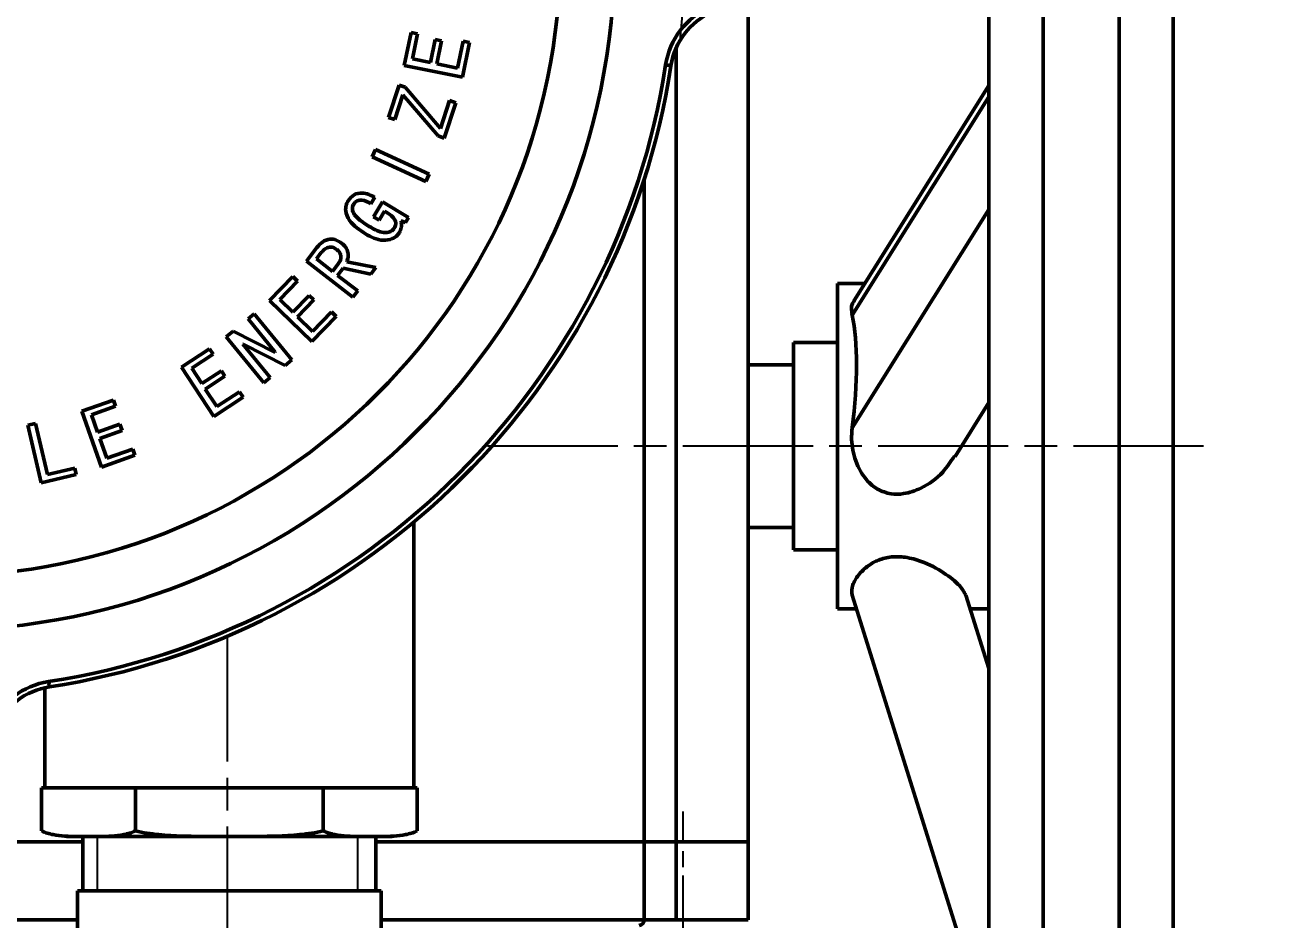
# Model space of a CAD drawing. Header units: millimetres. Extents: x 5395 to 6471, y 1829 to 2617.
# Drawn here: x 6105.8 to 6221.2, y 2283.1 to 2365.6 of the extents above; entities that cross this region are included whole.
import ezdxf

# ---------------------------------------------------------------- set-up
doc = ezdxf.new("R2010")
doc.units = ezdxf.units.MM
doc.linetypes.add('AM_ISO08W050', pattern=[18, 12, -1.5, 3, -1.5])
doc.linetypes.add('AM_ISO08W050x2', pattern=[9, 6, -0.75, 1.5, -0.75])
for name, color, linetype, lineweight in [('AM_5', 3, 'Continuous', 25), ('AM_7', 4, 'AM_ISO08W050', 25), ('AM_BOR', 7, 'Continuous', 50)]:
    doc.layers.add(name, color=color, linetype=linetype, lineweight=lineweight)
doc.styles.add('工程字', font='gbenor.shx', dxfattribs={"width": 0.707, "bigfont": 'hztxt.shx'})
doc.dimstyles.new('AM_GB$0', dxfattribs={"dimtxt": 3.5, "dimasz": 2.5, "dimexe": 1, "dimexo": 1, "dimgap": 0.5, "dimtad": 1, "dimdsep": 46, "dimtxsty": '工程字', "dimcen": 0, "dimclrd": 256, "dimclre": 256, "dimclrt": 2, "dimadec": 0, "dimazin": 2, "dimtp": 0.1, "dimtm": 0.1, "dimtfac": 0.71, "dimtmove": 0, "dimatfit": 3, "dimfxl": 0, "dimlwd": -1, "dimlwe": -1, "dimarcsym": 0})

# ---------------------------------------------------------------- blocks, each defined once
blk = doc.blocks.new('*D5')
at = {"layer": 'AM_5', "transparency": 16777216}
for p, q in [((6102.91, 2553.3), (6245.88, 2553.3)), ((6244.88, 2256.8), (6244.88, 2550.8)), ((6170.12, 2254.3), (6245.88, 2254.3))]:
    blk.add_line(p, q, dxfattribs=at)
for points in [[(6244.46, 2550.8), (6245.3, 2550.8), (6244.88, 2553.3)], [(6244.46, 2256.8), (6245.3, 2256.8), (6244.88, 2254.3)]]:
    blk.add_solid(points, dxfattribs=at)
at = {"layer": 'Defpoints', "color": 0}
for p in [(6101.91, 2553.3), (6244.88, 2553.3), (6169.12, 2254.3)]:
    blk.add_point(p, dxfattribs=at)
at = {"layer": 'AM_5', "color": 2, "transparency": 16777216, "insert": (6241.88, 2403.8), "char_height": 5, "attachment_point": 5, "rotation": 90, "style": '工程字'}
blk.add_mtext('299', dxfattribs=at)

msp = doc.modelspace()

# ---------------------------------------------------------------- linework, layer by layer
at = {"layer": 'AM_5'}
for p, q in [((6112.43635, 2290.79782), (6112.43635, 2285.79782)), ((6136.43635, 2290.79782), (6136.43635, 2285.79782))]:
    msp.add_line(p, q, dxfattribs=at)
at = {"layer": 'AM_7'}
for p, q in [((6214.41025, 2326.79782), (6147.79643, 2326.79782)), ((6124.43635, 2243.70973), (6124.43635, 2309.24492))]:
    msp.add_line(p, q, dxfattribs=at)
at = {"layer": 'AM_7', "linetype": 'AM_ISO08W050x2'}
msp.add_line((6166.44527, 2272.20382), (6166.44527, 2293.09182), dxfattribs=at)
at = {"layer": 'AM_7'}
msp.add_arc((6097.61625, 2372.19983), 69.00007, 353.351305, 6.8540204, dxfattribs=at)
at = {"layer": 'AM_BOR'}
for p, q in [((6199.61625, 2256.79782), (6199.61625, 2396.79782)), ((6206.61624, 2256.79782), (6206.61624, 2396.79782)), ((6194.61625, 2261.79782), (6194.61625, 2391.79782)), ((6211.61625, 2261.79782), (6211.61625, 2391.79782)), ((6172.44527, 2290.29782), (6172.44527, 2370.87569)), ((6140.74354, 2361.91367), (6141.36761, 2364.95244)), ((6141.36761, 2364.95244), (6141.96213, 2364.8307)), ((6141.96213, 2364.8307), (6141.4858, 2362.51291)), ((6143.14643, 2362.17251), (6143.58375, 2364.30237)), ((6143.58375, 2364.30237), (6144.17827, 2364.17945)), ((6144.17827, 2364.17945), (6143.74095, 2362.04959)), ((6145.65215, 2361.65837), (6146.16039, 2364.13217)), ((6146.7549, 2364.00925), (6146.09893, 2360.81446)), ((6146.16039, 2364.13217), (6146.7549, 2364.00925)), ((6165.79091, 2363.50613), (6165.79091, 2290.29782)), ((6141.4858, 2362.51291), (6143.14643, 2362.17251)), ((6143.74095, 2362.04959), (6145.65215, 2361.65837)), ((6146.09893, 2360.81446), (6140.74354, 2361.91367)), ((6139.28048, 2357.09682), (6140.25558, 2360.08004)), ((6140.25558, 2360.08004), (6140.83355, 2359.89093)), ((6140.83355, 2359.89093), (6144.07562, 2356.1028)), ((6194.61625, 2360.05428), (6182.21465, 2340.2339)), ((6140.60543, 2359.19122), (6139.85845, 2356.9077)), ((6143.8475, 2355.40309), (6140.60543, 2359.19122)), ((6144.07562, 2356.1028), (6144.91125, 2358.65934)), ((6144.91125, 2358.65934), (6145.48922, 2358.47023)), ((6194.61625, 2359.00087), (6182.01902, 2338.86784)), ((6145.48922, 2358.47023), (6144.42547, 2355.21398)), ((6139.85845, 2356.9077), (6139.28048, 2357.09682)), ((6144.42547, 2355.21398), (6143.8475, 2355.40309)), ((6137.78293, 2353.48495), (6138.08906, 2354.15039)), ((6138.08906, 2354.15039), (6143.04021, 2351.87397)), ((6142.73409, 2351.20853), (6137.78293, 2353.48495)), ((6143.04021, 2351.87397), (6142.73409, 2351.20853)), ((6162.83737, 2351.35852), (6162.83737, 2290.29782)), ((6138.02729, 2349.75749), (6137.66443, 2349.15943)), ((6137.89491, 2347.94321), (6138.73409, 2349.32963)), ((6138.73409, 2349.32963), (6141.12635, 2347.88057)), ((6138.92084, 2348.47272), (6138.41142, 2347.63)), ((6139.21987, 2348.29188), (6138.92084, 2348.47272)), ((6194.61625, 2348.60857), (6182.01902, 2328.47553)), ((6138.41142, 2347.63), (6137.89491, 2347.94321)), ((6140.84622, 2347.41843), (6140.416, 2347.56735)), ((6141.12635, 2347.88057), (6140.84622, 2347.41843)), ((6131.7116, 2343.85162), (6132.68198, 2345.10684)), ((6136.00678, 2340.53154), (6131.7116, 2343.85162)), ((6133.06256, 2344.61161), (6132.63588, 2344.05964)), ((6132.63588, 2344.05964), (6134.11685, 2342.91552)), ((6134.11685, 2342.91552), (6134.66055, 2343.61877)), ((6135.45009, 2343.81025), (6138.12246, 2343.26892)), ((6128.31314, 2340.22988), (6130.46664, 2342.43657)), ((6130.46664, 2342.43657), (6130.89924, 2342.01462)), ((6135.09787, 2343.19918), (6134.59436, 2342.54675)), ((6134.59436, 2342.54675), (6136.45356, 2341.10951)), ((6137.65677, 2342.66613), (6135.09787, 2343.19918)), ((6138.12246, 2343.26892), (6137.65677, 2342.66613)), ((6130.89924, 2342.01462), (6129.25633, 2340.33035)), ((6183.19319, 2341.79782), (6180.66513, 2341.79782)), ((6180.66513, 2311.79782), (6180.66513, 2341.79782)), ((6132.2041, 2336.43348), (6128.31314, 2340.22988)), ((6129.25633, 2340.33035), (6130.46192, 2339.15432)), ((6130.46192, 2339.15432), (6131.97126, 2340.70148)), ((6132.40385, 2340.27834), (6130.89451, 2338.73118)), ((6131.97126, 2340.70148), (6132.40385, 2340.27834)), ((6136.45356, 2341.10951), (6136.00678, 2340.53154)), ((6126.34349, 2338.53215), (6126.91437, 2338.99783)), ((6126.91437, 2338.99783), (6130.3751, 2334.75347)), ((6132.28211, 2337.37786), (6134.03611, 2339.17559)), ((6134.03611, 2339.17559), (6134.4687, 2338.75363)), ((6128.85275, 2335.45436), (6126.34349, 2338.53215)), ((6130.89451, 2338.73118), (6132.28211, 2337.37786)), ((6134.4687, 2338.75363), (6132.2041, 2336.43348)), ((6124.33301, 2336.89161), (6124.95352, 2337.39748)), ((6127.79373, 2332.64725), (6124.33301, 2336.89161)), ((6124.95352, 2337.39748), (6128.82793, 2335.43309)), ((6120.20691, 2334.08385), (6122.7871, 2335.77284)), ((6122.7871, 2335.77284), (6123.11686, 2335.26816)), ((6125.88017, 2336.21081), (6125.85535, 2336.19072)), ((6125.85535, 2336.19072), (6128.36461, 2333.11294)), ((6129.75458, 2334.24642), (6125.88017, 2336.21081)), ((6128.82793, 2335.43309), (6128.85275, 2335.45436)), ((6180.66513, 2336.35916), (6176.61625, 2336.35916)), ((6176.61625, 2317.23649), (6176.61625, 2336.35916)), ((6123.11686, 2335.26816), (6121.14892, 2333.97984)), ((6130.3751, 2334.75347), (6129.75458, 2334.24642)), ((6176.61625, 2334.29782), (6172.44527, 2334.29782)), ((6123.18186, 2329.53691), (6120.20691, 2334.08385)), ((6121.14892, 2333.97984), (6122.07202, 2332.56978)), ((6122.07202, 2332.56978), (6123.88039, 2333.7529)), ((6124.21015, 2333.24821), (6122.40178, 2332.06509)), ((6123.88039, 2333.7529), (6124.21015, 2333.24821)), ((6122.40178, 2332.06509), (6123.46435, 2330.44228)), ((6128.36461, 2333.11294), (6127.79373, 2332.64725)), ((6111.00874, 2330.0115), (6113.93286, 2331.0528)), ((6113.93286, 2331.0528), (6114.13616, 2330.48073)), ((6125.89442, 2331.31219), (6123.18186, 2329.53691)), ((6123.46435, 2330.44228), (6125.56466, 2331.81688)), ((6125.56466, 2331.81688), (6125.89442, 2331.31219)), ((6112.84311, 2324.85823), (6111.00874, 2330.0115)), ((6114.13616, 2330.48073), (6111.90583, 2329.68647)), ((6111.90583, 2329.68647), (6112.47553, 2328.08848)), ((6191.51129, 2325.84679), (6194.61625, 2330.80917)), ((6106.04075, 2328.72151), (6106.75464, 2328.88816)), ((6107.27588, 2323.41577), (6106.04075, 2328.72151)), ((6106.75464, 2328.88816), (6107.85148, 2324.17221)), ((6112.47553, 2328.08848), (6114.52502, 2328.81892)), ((6114.52502, 2328.81892), (6114.72831, 2328.24686)), ((6114.72831, 2328.24686), (6112.67882, 2327.51642)), ((6112.67882, 2327.51642), (6113.33362, 2325.67732)), ((6113.33362, 2325.67732), (6115.71405, 2326.52477)), ((6115.71405, 2326.52477), (6115.91735, 2325.95271)), ((6115.91735, 2325.95271), (6112.84311, 2324.85823)), ((6110.50258, 2324.16748), (6107.27588, 2323.41577)), ((6107.85148, 2324.17221), (6110.36429, 2324.75728)), ((6110.36429, 2324.75728), (6110.50258, 2324.16748)), ((6141.61625, 2295.29782), (6141.61625, 2319.79782)), ((6172.44527, 2319.29782), (6176.61625, 2319.29782)), ((6176.61625, 2317.23649), (6180.66513, 2317.23649)), ((6194.61625, 2272.78403), (6182.01902, 2313.0501)), ((6194.61625, 2306.276), (6192.49698, 2313.0501)), ((6180.66513, 2311.79782), (6182.41079, 2311.79782)), ((6192.88874, 2311.79782), (6194.61625, 2311.79782)), ((6107.61625, 2304.51676), (6107.61625, 2295.29782)), ((6107.29574, 2291.31046), (6107.29574, 2295.29782)), ((6115.95599, 2295.29782), (6107.29574, 2295.29782)), ((6107.61625, 2295.29782), (6141.61625, 2295.29782)), ((6115.95599, 2291.31046), (6115.95599, 2295.29782)), ((6133.2765, 2295.29782), (6115.95599, 2295.29782)), ((6141.93676, 2295.29782), (6133.2765, 2295.29782)), ((6133.2765, 2291.31046), (6133.2765, 2295.29782)), ((6141.93676, 2291.31046), (6141.93676, 2295.29782)), ((6109.61625, 2290.79782), (6111.62587, 2290.79782)), ((6111.11625, 2290.79782), (6111.11625, 2285.79782)), ((6111.62587, 2290.79782), (6124.61625, 2290.79782)), ((6124.61625, 2290.79782), (6137.60663, 2290.79782)), ((6137.60663, 2290.79782), (6139.61625, 2290.79782)), ((6138.11625, 2285.79782), (6138.11625, 2290.79782)), ((6084.11625, 2290.29782), (6111.11625, 2290.29782)), ((6138.11625, 2290.29782), (6162.83737, 2290.29782)), ((6162.83737, 2283.09782), (6162.83737, 2290.29782)), ((6162.83737, 2290.29782), (6165.79091, 2290.29782)), ((6165.79091, 2290.29782), (6165.79091, 2283.09782)), ((6172.44527, 2290.29782), (6165.79091, 2290.29782)), ((6172.44527, 2283.09782), (6172.44527, 2290.29782)), ((6110.61625, 2285.79782), (6110.61625, 2281.79782)), ((6138.61625, 2285.79782), (6110.61625, 2285.79782)), ((6138.61625, 2281.79782), (6138.61625, 2285.79782)), ((6084.61625, 2283.09782), (6110.61625, 2283.09782)), ((6138.61625, 2283.09782), (6162.83737, 2283.09782)), ((6162.83737, 2283.09782), (6165.79091, 2283.09782)), ((6165.79091, 2283.09782), (6172.44527, 2283.09782))]:
    msp.add_line(p, q, dxfattribs=at)
at = {"layer": 'AM_BOR', "flags": 128}
for points in [[(6164.8262, 2361.96233), (6164.92261, 2361.94751), (6165.01532, 2361.93325), (6165.10076, 2361.92011), (6165.17565, 2361.90859), (6165.23711, 2361.89914), (6165.28277, 2361.89212), (6165.3109, 2361.88779), (6165.32039, 2361.88633)], [(6107.95174, 2305.08787), (6107.96657, 2304.99146), (6107.98082, 2304.89875), (6107.99396, 2304.81331), (6108.00548, 2304.73843), (6108.01493, 2304.67697), (6108.02195, 2304.6313), (6108.02628, 2304.60318), (6108.02774, 2304.59368)]]:
    msp.add_lwpolyline(points, dxfattribs=at)
at = {"layer": 'AM_BOR'}
for radius in [62.5, 57.5]:
    msp.add_circle((6097.61625, 2372.29782), radius, dxfattribs=at)
for centre, radius, start, end in [((6171.74487, 2360.89838), 7, 114.2230443, 171.2575858), ((6171.74487, 2360.89838), 6.5, 114.2230443, 171.2575858), ((6097.61625, 2372.29782), 68, 278.7424142, 351.2575858), ((6097.61625, 2372.29782), 68.5, 278.7424142, 351.2575858), ((6109.01569, 2298.1692), 7, 98.7424142, 155.7769557), ((6109.01569, 2298.1692), 6.5, 98.7424142, 155.7769557), ((6162.3663, 2283.06862), 0.47198, 274.0519906, 3.5474091)]:
    msp.add_arc(centre, radius, start, end, dxfattribs=at)
msp.add_ellipse((6177.71805, 2326.79782), major_axis=(2.52462, 14.98519), ratio=0.263978999, start_param=4.868915318, end_param=5.69194901, dxfattribs=at)
for points, knots in [([(6137.16802, 2346.37595), (6136.89742, 2346.55116), (6136.35677, 2346.90122), (6135.65745, 2347.57624), (6135.30825, 2348.33778), (6135.34204, 2348.99543), (6135.48849, 2349.28435), (6135.56176, 2349.42891)], [0, 0, 0, 0, 0.250918762, 0.501333226, 0.74984185, 0.874836594, 1, 1, 1, 1]), ([(6135.56176, 2349.42891), (6135.72669, 2349.63738), (6136.05658, 2350.05432), (6137.0426, 2350.22804), (6137.65375, 2349.93599), (6138.02729, 2349.75749)], [0, 0, 0, 0, 0.279940315, 0.559897342, 1, 1, 1, 1]), ([(6137.66443, 2349.15943), (6137.39756, 2349.30544), (6137.06361, 2349.48816), (6136.61279, 2349.49035), (6136.3954, 2349.42928), (6136.20569, 2349.30179), (6136.12076, 2349.17855), (6136.07826, 2349.11688)], [0, 0, 0, 0, 0.498818679, 0.62421143, 0.749437215, 0.874627243, 1, 1, 1, 1]), ([(6136.07826, 2349.11688), (6136.02841, 2349.01071), (6135.92873, 2348.79842), (6136.00612, 2348.32206), (6136.52785, 2347.67348), (6137.1164, 2347.30659), (6137.5096, 2347.06148)], [0, 0, 0, 0, 0.124784192, 0.249513783, 0.498607624, 1, 1, 1, 1]), ([(6139.81912, 2346.88774), (6139.87998, 2347.02103), (6139.97151, 2347.22145), (6139.93633, 2347.51254), (6139.77437, 2347.9165), (6139.46609, 2348.1252), (6139.21987, 2348.29188)], [0, 0, 0, 0, 0.249551091, 0.375228422, 0.50102051, 1, 1, 1, 1]), ([(6137.5096, 2347.06148), (6137.88201, 2346.83832), (6138.43947, 2346.50427), (6139.20687, 2346.47839), (6139.61654, 2346.63513), (6139.75165, 2346.80361), (6139.81912, 2346.88774)], [0, 0, 0, 0, 0.501068369, 0.750027781, 0.875193252, 1, 1, 1, 1]), ([(6140.416, 2347.56735), (6140.44713, 2347.46719), (6140.50949, 2347.26652), (6140.47365, 2346.88626), (6140.35785, 2346.64277), (6140.28716, 2346.49415)], [0, 0, 0, 0, 0.279664183, 0.560307807, 1, 1, 1, 1]), ([(6132.68198, 2345.10684), (6132.84571, 2345.29165), (6133.17226, 2345.66024), (6133.83169, 2345.95339), (6134.48203, 2345.84516), (6134.80087, 2345.62344), (6134.96076, 2345.51225)], [0, 0, 0, 0, 0.280709511, 0.559866272, 0.779276964, 1, 1, 1, 1]), ([(6140.28716, 2346.49415), (6140.20045, 2346.37652), (6140.02698, 2346.14121), (6139.51627, 2345.84776), (6138.78115, 2345.71158), (6137.92648, 2345.95122), (6137.4211, 2346.23423), (6137.16802, 2346.37595)], [0, 0, 0, 0, 0.1250617248, 0.2501729671, 0.4991824932, 0.749208795, 1, 1, 1, 1]), ([(6134.51399, 2344.93428), (6134.37844, 2345.02075), (6134.10824, 2345.19312), (6133.49953, 2345.12527), (6133.22852, 2344.80669), (6133.06256, 2344.61161)], [0, 0, 0, 0, 0.280694558, 0.559534088, 1, 1, 1, 1]), ([(6134.66055, 2343.61877), (6134.73562, 2343.73778), (6134.88543, 2343.97529), (6134.93584, 2344.38498), (6134.76709, 2344.71961), (6134.59852, 2344.86258), (6134.51399, 2344.93428)], [0, 0, 0, 0, 0.280424005, 0.559679448, 0.779193428, 1, 1, 1, 1]), ([(6134.96076, 2345.51225), (6135.09834, 2345.39425), (6135.37274, 2345.15889), (6135.56931, 2344.68126), (6135.59048, 2344.21229), (6135.49687, 2343.94421), (6135.45009, 2343.81025)], [0, 0, 0, 0, 0.280364133, 0.559205943, 0.779742035, 1, 1, 1, 1]), ([(6182.23197, 2340.21985), (6182.21203, 2340.20167), (6181.93468, 2339.94884), (6181.92835, 2339.45116), (6182.00262, 2338.97332), (6182.01902, 2338.86784)], [0, 0, 0, 0, 0.056935429, 0.791825281, 1, 1, 1, 1]), ([(6182.01902, 2328.47553), (6181.99232, 2328.12288), (6181.91503, 2327.1017), (6182.25483, 2325.38374), (6183.12688, 2323.78781), (6184.32147, 2322.77066), (6185.53679, 2322.34547), (6186.94482, 2322.36904), (6188.639, 2322.97189), (6190.31635, 2324.15084), (6191.10679, 2325.3789), (6191.44094, 2325.89805)], [0, 0, 0, 0, 0.071045401, 0.205730668, 0.343575823, 0.431030634, 0.519032063, 0.596290619, 0.708490884, 0.876766896, 1, 1, 1, 1]), ([(6192.49698, 2313.0501), (6192.33778, 2313.33752), (6191.97734, 2313.98829), (6190.50383, 2315.15027), (6188.73715, 2316.10797), (6187.02609, 2316.58441), (6185.6375, 2316.63298), (6184.44707, 2316.33595), (6183.36957, 2315.731), (6182.53338, 2314.90278), (6181.9519, 2313.90033), (6181.99524, 2313.35124), (6182.01902, 2313.0501)], [0, 0, 0, 0, 0.113025575, 0.255911244, 0.401550272, 0.489470767, 0.560409798, 0.631705826, 0.696388101, 0.789571153, 0.884591035, 1, 1, 1, 1]), ([(6107.29574, 2291.31046), (6107.65291, 2291.14455), (6108.01187, 2291.03856), (6108.73178, 2290.89357), (6109.09275, 2290.85503), (6109.81564, 2290.80976), (6110.17755, 2290.803), (6110.90161, 2290.7971), (6111.26375, 2290.79782), (6111.62587, 2290.79782)], [0, 0, 0, 0, 0.25, 0.25, 0.5, 0.5, 0.75, 0.75, 1, 1, 1, 1]), ([(6111.62587, 2290.79782), (6111.98797, 2290.79782), (6112.35009, 2290.7971), (6113.07411, 2290.803), (6113.43602, 2290.80976), (6114.15888, 2290.85502), (6114.51985, 2290.89356), (6115.23979, 2291.03854), (6115.59877, 2291.14453), (6115.95599, 2291.31046)], [0, 0, 0, 0, 0.25, 0.25, 0.5, 0.5, 0.75, 0.75, 1, 1, 1, 1]), ([(6115.95599, 2291.31046), (6116.66362, 2291.14611), (6117.37814, 2291.03995), (6118.81508, 2290.89452), (6119.53755, 2290.85558), (6120.98629, 2290.80989), (6121.71265, 2290.80305), (6122.80149, 2290.79858), (6123.16444, 2290.79815), (6123.70887, 2290.79787), (6123.89034, 2290.79784), (6124.2533, 2290.79782), (6124.43635, 2290.79782), (6124.61625, 2290.79782)], [0, 0, 0, 0, 0.25, 0.25, 0.5, 0.5, 0.75, 0.75, 0.875, 0.875, 0.9375, 0.9375, 1, 1, 1, 1]), ([(6124.61625, 2290.79782), (6125.34029, 2290.79782), (6126.06438, 2290.7971), (6127.5122, 2290.80299), (6128.23593, 2290.80975), (6129.68191, 2290.855), (6130.40416, 2290.89353), (6131.48516, 2291.00241), (6131.84509, 2291.0473), (6132.56387, 2291.16019), (6132.92303, 2291.22837), (6133.2765, 2291.31046)], [0, 0, 0, 0, 0.25, 0.25, 0.5, 0.5, 0.75, 0.75, 0.875, 0.875, 1, 1, 1, 1]), ([(6133.2765, 2291.31046), (6133.63367, 2291.14455), (6133.99263, 2291.03856), (6134.71255, 2290.89357), (6135.07351, 2290.85503), (6135.7964, 2290.80976), (6136.15831, 2290.803), (6136.88237, 2290.7971), (6137.24451, 2290.79782), (6137.60663, 2290.79782)], [0, 0, 0, 0, 0.25, 0.25, 0.5, 0.5, 0.75, 0.75, 1, 1, 1, 1]), ([(6137.60663, 2290.79782), (6137.96873, 2290.79782), (6138.33085, 2290.7971), (6139.05488, 2290.803), (6139.41678, 2290.80976), (6140.13965, 2290.85502), (6140.50061, 2290.89356), (6141.22055, 2291.03854), (6141.57953, 2291.14453), (6141.93676, 2291.31046)], [0, 0, 0, 0, 0.25, 0.25, 0.5, 0.5, 0.75, 0.75, 1, 1, 1, 1])]:
    msp.add_open_spline(points, degree=3, knots=knots, dxfattribs=at)

# ---------------------------------------------------------------- dimensions: what is measured, and where the dimension line sits
at = {"layer": 'AM_5'}
dim = msp.add_linear_dim(base=(6244.87935, 2553.29782), p1=(6169.11625, 2254.29782), p2=(6101.90914, 2553.29782), angle=90, dimstyle='AM_GB$0', override={"dimtxt": 5}, dxfattribs=at)
dim.commit()
dim.dimension.update_dxf_attribs({"geometry": '*D5', "text_midpoint": (6241.87935, 2403.79782)})

doc.saveas('drawing.dxf')
